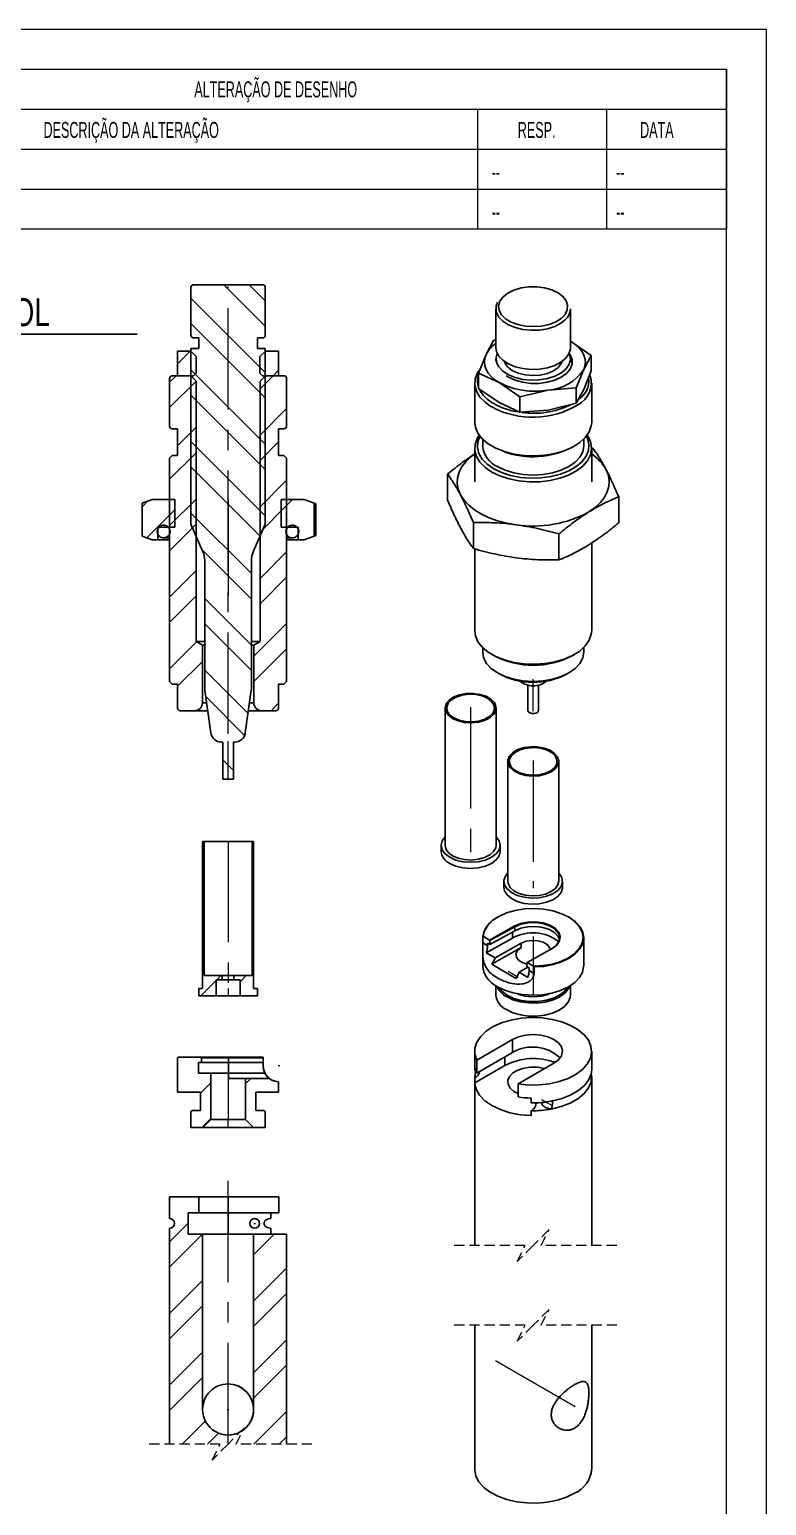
# Model space of a CAD drawing. Header units: millimetres. Extents: x 0 to 315, y 1 to 446.
# Drawn here: x 176.4 to 315, y 168.5 to 446 of the extents above; entities that cross this region are included whole.
import ezdxf

# ---------------------------------------------------------------- set-up
doc = ezdxf.new("R2010")
doc.units = ezdxf.units.MM
doc.header["$LTSCALE"] = 1.5
doc.linetypes.add('CENTERX2', pattern=[20.32, 12.7, -2.54, 2.54, -2.54])
doc.linetypes.add('HIDDEN', pattern=[1.905, 1.27, -0.635])
doc.layers.add('COTAS', color=7, linetype='Continuous')
doc.styles.add('SLDTEXTSTYLE1', font='TXT', dxfattribs={"width": 0.75})
doc.styles.add('SLDTEXTSTYLE2', font='TXT', dxfattribs={"width": 0.589474})

# ---------------------------------------------------------------- blocks, each defined once
blk = doc.blocks.new('Bloco2')
at = {"color": 7, "linetype": 'Continuous', "lineweight": 18}
for p, q in [((315.06, 445.59), (0.06, 445.59)), ((315.06, 0.09), (315.06, 445.59)), ((307.56, 438.09), (37.56, 438.09)), ((307.56, 7.59), (307.56, 438.09))]:
    blk.add_line(p, q, dxfattribs=at)
blk = doc.blocks.new('SW_NOTE_0_2')
at = {"layer": 'COTAS', "color": 0}
blk.add_line((96.7, 0), (0, 0), dxfattribs=at)
at = {"layer": 'COTAS', "color": 0, "insert": (0.66, 6.78), "char_height": 5.25, "attachment_point": 1, "style": 'SLDTEXTSTYLE1'}
blk.add_mtext('POS-120:EXTRATOR DE ESPOL', dxfattribs=at)
blk = doc.blocks.new('SW_HATCH_0')
at = {"color": 0, "linetype": 'Continuous', "lineweight": 18}
for p, q in [((2.5, 107.56), (-5.32, 115.37)), ((2.5, 112.32), (-0.55, 115.37)), ((2.5, 98.85), (-11.5, 112.85)), ((2.5, 94.09), (-11.5, 108.09)), ((-14, 100.5), (-11.63, 102.87)), ((-15.5, 97.03), (-14.25, 98.27)), ((-15.5, 92.26), (-10.51, 97.26)), ((2.5, 85.38), (-11.5, 99.38)), ((1.5, 95.79), (3.98, 98.27)), ((3.98, 98.27), (5, 99.29)), ((2.5, 80.62), (-11.5, 94.62)), ((1.5, 87.08), (6.5, 92.08)), ((-14, 85.06), (-10.5, 88.56)), ((-15.5, 78.79), (-10.5, 83.79)), ((2.5, 71.91), (-11.5, 85.91)), ((1.5, 82.32), (5, 85.82)), ((1.52, 68.12), (-11.5, 81.15)), ((1.5, 73.61), (6.5, 78.61)), ((-15.5, 70.08), (-10.5, 75.08)), ((5.5, 72.85), (7.64, 74.99)), ((-20.68, 73.61), (-19.58, 74.71)), ((-19.8, 67.76), (-14.5, 73.06)), ((-0.1, 61.04), (-11.5, 72.44)), ((1.5, 68.85), (6.5, 73.85)), ((-15.5, 65.32), (-10.5, 70.32)), ((-0.1, 56.27), (-9.44, 65.61)), ((1.5, 60.14), (6.5, 65.14)), ((-15.5, 56.61), (-10.5, 61.61)), ((1.5, 55.38), (6.5, 60.38)), ((-15.5, 51.85), (-10.5, 56.85)), ((-0.1, 47.57), (-8.9, 56.37)), ((-0.1, 42.8), (-8.9, 51.6)), ((0.34, 45.51), (6.5, 51.67)), ((-15.5, 43.14), (-10.42, 48.22)), ((-14, 39.88), (-9.34, 44.54)), ((0.34, 40.75), (6.5, 46.91)), ((-0.75, 34.74), (-8.9, 42.9)), ((-1.39, 30.62), (-8.7, 37.93)), ((3.57, 35.27), (5, 36.7)), ((-3.5, 24.03), (-5.5, 26.03)), ((-9.3, 8.93), (-9, 9.23)), ((-9.3, 4.17), (-9, 4.47)), ((0, 4.76), (0.3, 5.06)), ((0, 0), (0.3, 0.3)), ((-9.3, -4.54), (-9, -4.24)), ((-9.3, -9.3), (-9, -9)), ((0, -8.71), (0.3, -8.41)), ((0, -13.47), (0.3, -13.17)), ((-9.65, -18.36), (-6.75, -15.46)), ((-6.65, -15.36), (-5.85, -14.56)), ((-2.25, -15.72), (-1.09, -14.56)), ((-9.7, -36.64), (-7.75, -34.69)), ((-1.25, -34.93), (-0.22, -33.9)), ((-9.42, -43.1), (-7.75, -41.43)), ((-10.03, -59.14), (-10, -59.12)), ((-15.5, -64.62), (-12, -61.12)), ((-15.5, -69.38), (-9.3, -63.18)), ((0.3, -67.05), (4.21, -63.14)), ((-15.5, -78.09), (-9.3, -71.89)), ((0.3, -75.76), (6.5, -69.56)), ((0.3, -80.52), (6.5, -74.32)), ((-15.5, -82.85), (-9.3, -76.65)), ((0.3, -89.23), (6.5, -83.03)), ((-15.5, -91.56), (-9.3, -85.36)), ((0.3, -93.99), (6.5, -87.79)), ((-15.5, -96.32), (-9.3, -90.12)), ((0.34, -102.66), (6.5, -96.5)), ((-13.13, -102.66), (-8.78, -98.31)), ((-8.37, -102.66), (-6.3, -100.59)), ((5.1, -102.66), (6.5, -101.26)), ((-15.5, -121.76), (-11.41, -117.66)), ((-15.5, -130.46), (-2.7, -117.66)), ((-3.34, -123.07), (2.07, -117.66)), ((0.5, -127.93), (6.5, -121.93)), ((-14.74, -147.93), (6.5, -126.7)), ((-15.5, -135.23), (-9.36, -129.09)), ((-15.5, -143.93), (-4.5, -132.93)), ((-6.03, -147.93), (6.5, -135.41)), ((-1.27, -147.93), (6.5, -140.17))]:
    blk.add_line(p, q, dxfattribs=at)

msp = doc.modelspace()

# ---------------------------------------------------------------- linework, layer by layer
at = {"color": 7, "linetype": 'Continuous', "lineweight": 18}
for p, q in [((307.51, 438.53), (37.51, 438.53)), ((307.51, 438.53), (307.51, 408.53)), ((140.93, 431.03), (307.51, 431.03)), ((260.73, 408.53), (260.73, 431.03)), ((285.01, 408.53), (285.01, 431.03)), ((140.93, 423.53), (307.51, 423.53)), ((140.93, 416.03), (307.51, 416.03)), ((140.93, 408.53), (307.51, 408.53))]:
    msp.add_line(p, q, dxfattribs=at)
at = {"color": 7, "linetype": 'Continuous', "lineweight": 25}
for p, q in [((206.74, 397.53), (206.74, 388.53)), ((220.24, 398.03), (207.24, 398.03)), ((220.74, 388.53), (220.74, 397.53)), ((264.13, 393.51), (264.13, 386.16)), ((278.13, 386.16), (278.13, 393.51)), ((206.74, 386.03), (206.74, 353.03)), ((208.24, 386.03), (206.74, 386.03)), ((207.24, 388.03), (208.24, 388.03)), ((208.24, 388.03), (208.24, 386.03)), ((219.24, 388.03), (220.24, 388.03)), ((219.24, 386.03), (219.24, 388.03)), ((220.74, 386.03), (219.24, 386.03)), ((220.74, 353.03), (220.74, 386.03)), ((263.67, 387.55), (262.27, 384.93)), ((264.13, 387.66), (263.67, 387.55)), ((282.04, 384.74), (278.15, 387.41)), ((204.23, 385), (204.24, 385.53)), ((204.23, 385), (204.23, 381.47)), ((204.24, 385.53), (204.24, 385.53)), ((204.24, 380.94), (204.24, 385.53)), ((204.24, 385.53), (204.25, 385.53)), ((204.25, 385.53), (204.24, 385.53)), ((206.73, 385.53), (204.25, 385.53)), ((206.73, 385.53), (207.76, 384.51)), ((207.76, 384.51), (207.76, 381.43)), ((219.72, 384.51), (220.75, 385.53)), ((219.72, 381.43), (219.72, 384.51)), ((223.23, 385.53), (220.75, 385.53)), ((223.24, 385.53), (223.23, 385.53)), ((223.23, 385.53), (223.24, 385.53)), ((223.24, 385.53), (223.24, 380.94)), ((223.24, 385.53), (223.24, 385.53)), ((262.27, 384.93), (260.86, 381.43)), ((264.13, 384.12), (264.13, 383.71)), ((278.13, 383.43), (278.13, 384.12)), ((280.63, 382.12), (282.04, 384.74)), ((282.04, 384.74), (282.04, 381.86)), ((202.74, 371.43), (202.74, 380.43)), ((203.24, 380.93), (206.71, 380.93)), ((204.24, 380.93), (204.23, 381.47)), ((204.24, 380.94), (204.24, 380.93)), ((204.24, 380.94), (204.25, 380.93)), ((207.25, 380.93), (204.25, 380.93)), ((206.71, 380.93), (207.74, 379.91)), ((207.25, 380.93), (207.76, 381.43)), ((219.72, 381.43), (220.22, 380.93)), ((219.74, 379.91), (220.76, 380.93)), ((223.23, 380.93), (220.22, 380.93)), ((220.76, 380.93), (224.24, 380.93)), ((223.23, 380.93), (223.24, 380.94)), ((223.24, 380.93), (223.24, 380.94)), ((224.74, 380.43), (224.74, 371.43)), ((260.86, 381.43), (260.86, 378.55)), ((260.86, 381.43), (264.75, 379.64)), ((279.22, 378.62), (280.63, 382.12)), ((282.04, 381.86), (280.63, 378.36)), ((207.74, 379.91), (207.74, 330.93)), ((219.74, 330.93), (219.74, 379.91)), ((260.13, 379.54), (260.13, 372.2)), ((264.75, 375.88), (260.86, 378.55)), ((264.75, 379.64), (268.63, 376.97)), ((268.63, 376.97), (273.93, 378.23)), ((273.93, 378.23), (279.22, 378.62)), ((279.22, 378.62), (279.22, 375.74)), ((280.63, 378.36), (279.22, 375.74)), ((282.13, 372.2), (282.13, 379.54)), ((268.63, 374.08), (264.75, 375.88)), ((268.63, 376.97), (268.63, 374.08)), ((279.22, 375.74), (273.93, 374.47)), ((273.93, 374.47), (268.63, 374.08)), ((204.24, 370.93), (203.24, 370.93)), ((204.24, 365.93), (204.24, 370.93)), ((223.24, 370.93), (223.24, 365.93)), ((224.24, 370.93), (223.24, 370.93)), ((260.13, 367.3), (260.13, 360.94)), ((261.63, 368.99), (261.63, 367.7)), ((280.63, 367.7), (280.63, 368.99)), ((282.13, 360.94), (282.13, 367.3)), ((282.37, 367.27), (282.14, 367.32)), ((203.24, 365.93), (202.74, 365.43)), ((202.74, 323.43), (202.74, 365.43)), ((203.24, 365.93), (204.24, 365.93)), ((223.24, 365.93), (224.24, 365.93)), ((224.74, 365.43), (224.24, 365.93)), ((224.74, 365.43), (224.74, 323.43)), ((255.03, 357.53), (255.03, 362.42)), ((287.22, 353.26), (287.22, 358.15)), ((199.44, 357.65), (197.55, 356.97)), ((197.55, 350.74), (197.55, 356.97)), ((199.44, 357.65), (203.74, 357.65)), ((203.74, 352.45), (203.74, 357.65)), ((223.74, 357.65), (223.74, 352.45)), ((223.74, 357.65), (228.04, 357.65)), ((229.92, 356.97), (228.04, 357.65)), ((229.92, 356.97), (229.92, 350.74)), ((229.92, 356.97), (230.24, 356.85)), ((230.24, 350.86), (230.24, 356.85)), ((206.74, 353.03), (209.01, 347.79)), ((218.47, 347.79), (220.74, 353.03)), ((259.88, 348.42), (259.88, 353.31)), ((197.55, 350.74), (199.44, 350.05)), ((199.44, 350.05), (200.54, 350.05)), ((200.54, 352.45), (200.54, 350.05)), ((203.74, 352.45), (200.54, 352.45)), ((200.54, 350.05), (202.74, 350.05)), ((201.62, 350.42), (202.74, 350.42)), ((226.94, 352.45), (223.74, 352.45)), ((224.74, 350.42), (225.82, 350.42)), ((224.74, 350.05), (226.94, 350.05)), ((226.94, 350.05), (226.94, 352.45)), ((226.94, 350.05), (228.04, 350.05)), ((228.04, 350.05), (229.92, 350.74)), ((230.24, 350.86), (229.92, 350.74)), ((275.97, 346.28), (275.97, 351.18)), ((260.13, 348.35), (260.13, 333)), ((282.13, 333), (282.13, 349.48)), ((209.34, 346.2), (209.34, 322.31)), ((218.14, 322.31), (218.14, 346.2)), ((207.74, 330.93), (208.9, 330.23)), ((209.34, 330.93), (207.74, 330.93)), ((219.74, 330.93), (218.14, 330.93)), ((218.58, 330.23), (219.74, 330.93)), ((208.9, 330.23), (209.34, 330.23)), ((208.9, 330.23), (208.9, 319.43)), ((218.14, 330.23), (218.58, 330.23)), ((218.58, 319.43), (218.58, 330.23)), ((261.63, 329.8), (261.63, 328.92)), ((263.35, 328.51), (263.7, 328.31)), ((278.55, 328.31), (278.91, 328.51)), ((280.63, 328.92), (280.63, 329.8)), ((202.74, 323.43), (203.24, 322.93)), ((204.24, 322.93), (203.24, 322.93)), ((204.24, 318.43), (204.24, 322.93)), ((223.24, 322.93), (223.24, 318.43)), ((224.24, 322.93), (223.24, 322.93)), ((224.24, 322.93), (224.74, 323.43)), ((270.13, 322.75), (270.13, 317.98)), ((272.13, 317.98), (272.13, 322.75)), ((209.38, 321.76), (210.5, 313.75)), ((216.98, 313.75), (218.1, 321.76)), ((207.4, 317.93), (204.74, 317.93)), ((209.91, 317.93), (207.4, 317.93)), ((220.08, 317.93), (217.56, 317.93)), ((222.74, 317.93), (220.08, 317.93)), ((254.56, 318.42), (254.56, 292.62)), ((264.16, 292.62), (264.16, 318.42)), ((212.48, 312.03), (212.74, 312.03)), ((212.74, 312.03), (212.74, 305.03)), ((214.74, 305.03), (214.74, 312.03)), ((214.74, 312.03), (215, 312.03)), ((266.33, 308.4), (266.33, 285.86)), ((275.93, 285.86), (275.93, 308.4)), ((212.74, 305.03), (214.74, 305.03)), ((208.94, 265.7), (208.94, 293.3)), ((208.94, 293.3), (209.24, 293.3)), ((209.24, 293.3), (209.24, 268.1)), ((209.24, 293.3), (218.24, 293.3)), ((218.24, 268.1), (218.24, 293.3)), ((218.24, 293.3), (218.54, 293.3)), ((218.54, 293.3), (218.54, 265.7)), ((253.81, 292.62), (253.81, 291.48)), ((264.91, 291.48), (264.91, 292.62)), ((265.63, 285.86), (265.63, 284.72)), ((276.63, 284.72), (276.63, 285.86)), ((264.48, 279.13), (264.41, 279.09)), ((277.84, 279.09), (277.77, 279.13)), ((261.64, 275.48), (261.73, 275.5)), ((261.64, 275.48), (261.64, 274.25)), ((262.91, 274.8), (261.73, 275.5)), ((267.23, 275.17), (262.31, 272.42)), ((262.91, 274.8), (267.58, 277.41)), ((262.91, 274.8), (262.98, 274.68)), ((267.65, 277.29), (262.98, 274.68)), ((267.65, 276.55), (262.98, 273.94)), ((267.65, 277.29), (267.58, 277.41)), ((267.65, 276.55), (267.65, 277.29)), ((280.63, 269.91), (280.63, 275.21)), ((261.63, 272.93), (261.63, 269.91)), ((262.56, 273.7), (261.64, 274.25)), ((262.31, 272.42), (263.95, 271.44)), ((262.56, 274.19), (262.56, 273.7)), ((262.56, 274.19), (262.98, 273.94)), ((262.98, 273.94), (262.98, 274.68)), ((268.86, 273.38), (263.33, 270.28)), ((268.86, 274.19), (263.95, 271.44)), ((268.86, 273.38), (268.86, 274.19)), ((274.67, 273.18), (270.01, 270.57)), ((263.33, 270.28), (267.86, 267.59)), ((268.47, 268.75), (270.13, 269.68)), ((269.94, 270.53), (270.01, 270.57)), ((269.94, 270.53), (269.94, 269.8)), ((269.94, 269.8), (270.35, 269.55)), ((271.18, 269.87), (270.01, 270.57)), ((270.35, 269.55), (270.35, 269.06)), ((271.18, 269.87), (271.28, 269.73)), ((271.28, 268.51), (271.28, 269.73)), ((209.24, 268.1), (212.64, 268.1)), ((211.49, 267.3), (211.49, 264.3)), ((212.64, 267.3), (211.49, 267.3)), ((212.64, 268.1), (212.64, 267.3)), ((212.64, 268.1), (214.84, 268.1)), ((212.64, 267.3), (214.84, 267.3)), ((214.84, 267.3), (214.84, 268.1)), ((214.84, 268.1), (218.24, 268.1)), ((215.99, 267.3), (214.84, 267.3)), ((215.99, 264.3), (215.99, 267.3)), ((268.47, 268.75), (270.11, 267.77)), ((271.28, 268.51), (270.35, 269.06)), ((208.24, 264.3), (208.24, 265.7)), ((208.24, 265.7), (208.94, 265.7)), ((211.49, 264.3), (208.24, 264.3)), ((211.49, 264.3), (215.99, 264.3)), ((219.24, 264.3), (215.99, 264.3)), ((218.54, 265.7), (219.24, 265.7)), ((219.24, 265.7), (219.24, 264.3)), ((264.13, 266.2), (264.13, 264.52)), ((278.13, 264.52), (278.13, 266.2)), ((260.5, 252.21), (267.23, 256.11)), ((267.23, 253.66), (267.23, 256.11)), ((204.34, 252.76), (204.24, 252.66)), ((204.24, 246.16), (204.24, 252.66)), ((204.34, 252.76), (208.64, 252.76)), ((208.74, 252.66), (208.64, 252.76)), ((208.64, 252.76), (213.82, 252.76)), ((208.74, 252.66), (208.74, 251.76)), ((213.82, 252.66), (208.74, 252.66)), ((213.82, 252.66), (213.82, 252.76)), ((213.82, 252.76), (220.32, 252.76)), ((213.82, 251.76), (213.82, 252.66)), ((220.32, 252.66), (213.82, 252.66)), ((220.32, 252.66), (220.32, 252.76)), ((220.34, 252.76), (220.32, 252.76)), ((220.32, 252.66), (220.32, 251.76)), ((220.34, 252.76), (220.35, 252.66)), ((220.35, 251.16), (220.35, 252.66)), ((260.13, 253.86), (260.13, 250.52)), ((267.23, 253.66), (260.5, 249.76)), ((282.13, 250.52), (282.13, 253.86)), ((208.14, 251.76), (208.14, 249.76)), ((208.74, 251.76), (208.14, 251.76)), ((208.74, 251.76), (213.82, 251.76)), ((220.32, 251.76), (213.82, 251.76)), ((213.83, 251.76), (213.83, 249.76)), ((220.32, 251.76), (220.33, 251.76)), ((220.33, 251.76), (220.33, 251.16)), ((220.35, 251.16), (220.33, 251.16)), ((260.13, 247.92), (265.82, 251.21)), ((260.13, 250.29), (260.13, 251.18)), ((260.13, 250.52), (260.13, 250.29)), ((260.5, 249.76), (260.5, 252.21)), ((268.29, 247.73), (275.02, 251.62)), ((208.14, 249.76), (210.49, 249.76)), ((210.49, 249.76), (210.49, 241.06)), ((210.49, 249.76), (213.79, 249.76)), ((213.79, 248.76), (213.79, 249.76)), ((220.64, 249.76), (213.79, 249.76)), ((216.99, 248.76), (213.79, 248.76)), ((216.99, 241.06), (216.99, 248.76)), ((216.99, 248.76), (221.44, 248.76)), ((220.64, 249.76), (220.67, 249.76)), ((221.44, 248.76), (221.49, 248.76)), ((223.24, 248.16), (223.24, 246.16)), ((260.13, 249.05), (260.13, 217.34)), ((260.13, 247.92), (260.13, 248.82)), ((268.29, 247.73), (268.29, 245.28)), ((282.13, 217.34), (282.13, 249.05)), ((208.54, 246.16), (204.24, 246.16)), ((208.54, 242.76), (208.54, 246.16)), ((218.94, 246.16), (218.94, 242.76)), ((223.24, 246.16), (218.94, 246.16)), ((270.75, 245.07), (270.75, 244.17)), ((206.94, 242.76), (206.74, 242.56)), ((206.74, 239.56), (206.74, 242.56)), ((206.94, 242.76), (208.54, 242.76)), ((218.94, 242.76), (220.54, 242.76)), ((220.74, 242.56), (220.54, 242.76)), ((220.74, 242.56), (220.74, 239.56)), ((270.75, 242.7), (270.75, 241.8)), ((208.99, 239.56), (206.74, 239.56)), ((208.99, 239.56), (210.49, 241.06)), ((218.49, 239.56), (208.99, 239.56)), ((210.49, 241.06), (216.99, 241.06)), ((216.99, 241.06), (218.49, 239.56)), ((220.74, 239.56), (218.49, 239.56)), ((202.74, 222.41), (202.74, 226.51)), ((202.74, 226.51), (208.24, 226.51)), ((208.24, 226.51), (208.24, 223.51)), ((213.73, 226.51), (208.24, 226.51)), ((213.73, 226.51), (213.73, 223.51)), ((223.26, 226.51), (213.73, 226.51)), ((223.26, 226.51), (223.26, 223.51)), ((208.24, 223.51), (206.24, 223.51)), ((206.24, 223.51), (206.24, 219.51)), ((213.73, 223.51), (208.24, 223.51)), ((213.73, 223.51), (213.73, 219.51)), ((223.26, 223.51), (213.73, 223.51)), ((218.73, 222.41), (218.73, 222.41)), ((221.78, 223.51), (221.78, 222.41)), ((202.74, 180), (202.74, 220.61)), ((206.24, 219.51), (208.94, 219.51)), ((208.94, 219.51), (208.94, 186.52)), ((218.54, 219.51), (208.94, 219.51)), ((218.54, 186.52), (218.54, 219.51)), ((218.54, 219.51), (224.74, 219.51)), ((218.73, 220.61), (218.73, 220.61)), ((221.78, 220.61), (221.78, 219.51)), ((224.74, 219.51), (224.74, 180)), ((260.13, 202.34), (260.13, 175.26)), ((282.13, 175.26), (282.13, 202.34)), ((218.54, 186.51), (218.54, 186.52))]:
    msp.add_line(p, q, dxfattribs=at)
at = {"color": 8, "linetype": 'Continuous', "lineweight": 25}
for p, q in [((263.35, 375.05), (262.98, 375.27)), ((208.9, 319.43), (209.7, 319.43)), ((217.77, 319.43), (218.58, 319.43)), ((267.23, 276.32), (267.23, 275.17)), ((265.82, 251.21), (265.82, 252.84))]:
    msp.add_line(p, q, dxfattribs=at)
at = {"color": 7, "linetype": 'HIDDEN', "lineweight": 18}
for p, q in [((274.11, 220.34), (271.11, 217.34)), ((272.61, 217.34), (274.11, 220.34)), ((269.61, 217.34), (255.37, 217.34)), ((271.11, 217.34), (268.11, 214.34)), ((268.11, 214.34), (269.61, 217.34)), ((286.85, 217.34), (272.61, 217.34)), ((274.12, 205.34), (271.12, 202.34)), ((272.62, 202.34), (274.12, 205.34)), ((269.62, 202.34), (255.36, 202.34)), ((271.12, 202.34), (268.12, 199.34)), ((268.12, 199.34), (269.62, 202.34)), ((286.88, 202.34), (272.62, 202.34)), ((216.74, 183), (213.74, 180)), ((215.24, 180), (216.74, 183)), ((212.24, 180), (197.98, 180)), ((213.74, 180), (210.74, 177)), ((210.74, 177), (212.24, 180)), ((229.5, 180), (215.24, 180))]:
    msp.add_line(p, q, dxfattribs=at)
at = {"color": 7, "linetype": 'Continuous', "lineweight": 25, "flags": 128}
for points in [[(265.46, 395.76), (264.88, 394.95), (264.63, 394.09), (264.74, 393.22), (265.19, 392.39), (265.95, 391.64), (267, 391.01), (268.27, 390.54), (269.7, 390.26), (271.2, 390.16), (272.69, 390.27), (274.11, 390.58), (275.36, 391.07), (276.38, 391.71), (277.12, 392.47), (277.54, 393.3), (277.61, 394.17), (277.33, 395.03), (276.72, 395.83), (275.8, 396.52), (274.64, 397.07), (273.28, 397.46), (271.81, 397.65), (270.3, 397.64), (268.84, 397.43), (267.49, 397.03), (266.35, 396.46), (265.46, 395.76)], [(264.13, 386.16), (264.23, 385.48), (264.66, 384.61), (265.42, 383.82), (266.46, 383.14), (267.74, 382.62), (269.19, 382.27), (270.74, 382.12), (272.3, 382.17), (273.81, 382.43), (275.18, 382.86), (276.35, 383.47), (277.25, 384.21), (277.85, 385.04)], [(277.85, 385.04), (278.12, 385.93), (278.13, 386.16)], [(280.63, 382.12), (280.87, 382.82), (280.95, 383.53), (280.86, 384.25), (280.62, 384.95), (280.22, 385.63), (279.66, 386.28), (278.97, 386.87), (278.15, 387.41)], [(262.27, 384.93), (262.03, 384.23), (261.95, 383.51), (262.03, 382.8), (262.28, 382.09), (262.68, 381.41), (263.23, 380.77), (263.92, 380.17), (264.75, 379.64)], [(264.35, 385.14), (264.14, 384.34), (264.23, 383.44), (264.66, 382.57), (265.42, 381.78), (266.46, 381.1), (267.74, 380.58), (269.19, 380.23), (270.74, 380.08), (272.3, 380.13), (273.81, 380.38), (275.18, 380.82), (276.35, 381.43), (277.25, 382.16), (277.85, 383), (278.12, 383.89), (278.03, 384.8), (277.91, 385.11)], [(265.7, 383.61), (265.79, 383.35), (266.31, 382.58), (267.17, 381.91), (268.29, 381.4), (269.61, 381.07), (271.03, 380.94), (272.45, 381.04), (273.79, 381.34), (274.94, 381.83), (275.84, 382.48), (276.41, 383.24), (276.55, 383.61)], [(266.07, 380.92), (266.48, 380.66), (267.71, 380.09), (269.13, 379.7), (270.66, 379.49), (272.23, 379.49), (273.77, 379.7), (275.19, 380.09), (276.42, 380.66), (277.4, 381.37), (278.08, 382.18), (278.43, 383.07), (278.43, 383.98), (278.08, 384.86), (277.91, 385.11)], [(262.98, 375.27), (262.08, 375.93), (261.11, 376.92), (260.46, 377.99), (260.15, 379.12), (260.2, 380.26), (260.59, 381.37), (260.91, 381.9)], [(260.13, 372.2), (260.26, 371.2), (260.74, 370.1), (261.56, 369.06), (262.68, 368.13), (264.08, 367.32), (265.7, 366.67), (267.49, 366.2), (269.41, 365.92), (271.37, 365.85), (273.33, 365.97), (275.22, 366.3), (276.98, 366.82), (278.55, 367.51), (279.88, 368.35), (280.93, 369.31), (281.66, 370.37), (282.06, 371.48), (282.13, 372.2)], [(263.35, 362.81), (262.08, 363.68), (261.11, 364.67), (260.46, 365.74), (260.15, 366.87), (260.2, 368.01), (260.59, 369.12), (260.98, 369.75)], [(261.13, 369.55), (260.73, 368.54), (260.64, 367.42), (260.9, 366.32), (261.52, 365.26), (262.46, 364.28), (263.7, 363.42)], [(281.27, 369.75), (281.51, 369.39), (281.99, 368.29), (282.12, 367.15), (281.9, 366.02), (281.34, 364.93), (280.44, 363.92), (279.25, 363.01), (277.79, 362.24), (276.12, 361.64), (274.29, 361.21), (272.36, 360.99), (270.39, 360.96), (268.44, 361.14), (266.58, 361.51), (264.86, 362.08), (263.35, 362.81)], [(263.7, 363.42), (265.19, 362.7), (266.88, 362.16), (268.72, 361.8), (270.64, 361.65), (272.58, 361.7), (274.46, 361.96), (276.24, 362.41), (277.83, 363.04), (279.2, 363.83), (280.3, 364.76), (281.08, 365.78), (281.53, 366.87), (281.61, 367.98), (281.35, 369.09), (281.13, 369.55)], [(280.63, 367.7), (280.44, 366.63), (279.9, 365.61), (279.02, 364.66), (277.84, 363.83), (276.4, 363.14), (274.76, 362.64), (272.98, 362.33), (271.13, 362.22), (269.27, 362.33), (267.49, 362.64), (265.85, 363.14), (264.41, 363.83)], [(257.46, 358.52), (257.03, 359.57), (256.84, 360.65), (256.89, 361.73), (257.19, 362.79), (257.73, 363.83), (258.49, 364.81), (259.47, 365.73), (260.13, 366.22)], [(284.8, 363.37), (285.23, 362.32), (285.42, 361.24), (285.36, 360.16), (285.06, 359.1), (284.53, 358.06), (283.76, 357.08), (282.78, 356.16), (281.6, 355.32)], [(267.93, 352.9), (266.13, 353.21), (264.43, 353.65), (262.84, 354.22), (261.39, 354.9), (260.1, 355.69), (259.01, 356.56), (258.12, 357.51), (257.46, 358.52)], [(260.13, 333), (260.26, 332.01), (260.74, 330.9), (261.56, 329.87), (262.68, 328.93), (264.08, 328.13), (265.7, 327.48), (267.49, 327.01), (269.41, 326.73), (271.37, 326.65), (273.33, 326.78), (275.22, 327.11), (276.98, 327.62), (278.55, 328.31), (279.88, 329.15), (280.93, 330.12), (281.66, 331.18), (282.06, 332.29), (282.13, 333)], [(261.63, 328.92), (261.81, 327.85), (262.35, 326.82), (263.23, 325.87), (264.41, 325.04), (265.85, 324.36), (267.49, 323.85), (269.27, 323.54), (271.13, 323.43), (272.98, 323.54), (274.76, 323.85), (276.4, 324.36), (277.84, 325.04), (279.02, 325.87), (279.9, 326.82), (280.44, 327.85), (280.63, 328.92)], [(257, 316.01), (255.96, 316.46), (255.17, 317.07), (254.69, 317.77), (254.56, 318.52), (254.78, 319.26), (255.34, 319.94), (256.2, 320.51), (257.29, 320.93), (258.54, 321.15), (259.85, 321.18), (261.12, 321), (262.26, 320.63), (263.18, 320.1), (263.82, 319.44), (264.13, 318.71), (264.09, 317.95), (263.69, 317.23), (262.97, 316.6), (261.99, 316.11), (260.81, 315.78), (259.52, 315.65), (258.22, 315.73), (257, 316.01)], [(257.2, 316.14), (256.17, 316.59), (255.41, 317.18), (254.96, 317.87), (254.87, 318.61), (255.14, 319.33), (255.75, 319.98), (256.66, 320.5), (257.78, 320.86), (259.03, 321.01), (260.31, 320.96), (261.51, 320.7), (262.54, 320.26), (263.31, 319.67), (263.75, 318.98), (263.84, 318.24), (263.57, 317.52), (262.96, 316.87), (262.05, 316.34), (260.93, 315.99), (259.68, 315.83), (258.4, 315.89), (257.2, 316.14)], [(270.13, 317.98), (270.13, 317.91), (270.25, 317.7), (270.5, 317.53), (270.85, 317.42), (271.24, 317.4), (271.61, 317.47), (271.91, 317.62), (272.09, 317.82), (272.13, 317.98)], [(270.94, 305.63), (269.65, 305.76), (268.48, 306.09), (267.49, 306.59), (266.78, 307.22), (266.39, 307.94), (266.35, 308.69), (266.67, 309.43), (267.31, 310.08), (268.24, 310.61), (269.38, 310.98), (270.66, 311.16), (271.96, 311.13), (273.21, 310.9), (274.3, 310.48), (275.15, 309.91), (275.71, 309.23), (275.92, 308.48), (275.78, 307.73), (275.3, 307.03), (274.51, 306.43), (273.46, 305.98), (272.24, 305.7), (270.94, 305.63)], [(271.01, 305.8), (269.75, 305.93), (268.6, 306.25), (267.65, 306.75), (266.99, 307.38), (266.66, 308.1), (266.69, 308.84), (267.08, 309.54), (267.8, 310.15), (268.79, 310.62), (269.97, 310.91), (271.24, 311), (272.51, 310.87), (273.66, 310.55), (274.6, 310.05), (275.27, 309.42), (275.6, 308.7), (275.56, 307.96), (275.17, 307.26), (274.45, 306.65), (273.46, 306.18), (272.28, 305.89), (271.01, 305.8)], [(255.43, 290.36), (254.55, 291.02), (254, 291.79), (253.81, 292.62), (254, 293.45), (254.55, 294.22), (254.56, 294.23)], [(264.16, 294.23), (264.16, 294.22), (264.72, 293.45), (264.91, 292.62), (264.72, 291.79), (264.16, 291.02), (263.28, 290.36), (262.13, 289.85), (260.79, 289.53), (259.36, 289.42), (257.92, 289.53), (256.58, 289.85), (255.43, 290.36)], [(264.91, 291.48), (264.72, 290.65), (264.16, 289.88), (263.28, 289.21), (262.13, 288.7), (260.79, 288.38), (259.36, 288.27), (257.92, 288.38), (256.58, 288.7), (255.43, 289.21)], [(264.16, 292.62), (264.09, 292.15), (263.69, 291.43), (262.97, 290.8), (261.99, 290.3), (260.81, 289.98), (259.52, 289.85), (258.22, 289.93), (257, 290.21), (255.96, 290.66)], [(269.44, 282.84), (268.14, 283.2), (267.05, 283.73), (266.23, 284.41), (265.75, 285.19), (265.63, 286.02), (265.89, 286.84), (266.33, 287.41)], [(275.93, 287.41), (276.02, 287.31), (276.5, 286.53), (276.62, 285.7), (276.36, 284.89), (275.75, 284.14), (274.82, 283.51), (273.64, 283.04), (272.28, 282.76), (270.85, 282.69), (269.44, 282.84)], [(269.44, 281.7), (268.14, 282.05), (267.05, 282.59), (266.23, 283.27), (265.75, 284.05), (265.63, 284.72)], [(269.65, 283.23), (268.48, 283.55), (267.49, 284.05), (266.78, 284.68), (266.39, 285.4), (266.33, 285.86)], [(276.63, 284.72), (276.62, 284.56), (276.36, 283.75), (275.75, 283), (274.82, 282.37), (273.64, 281.89), (272.28, 281.62), (270.85, 281.55), (269.44, 281.7)], [(275.93, 285.86), (275.78, 285.2), (275.3, 284.49), (274.51, 283.9), (273.46, 283.44), (272.24, 283.17), (270.94, 283.09), (269.65, 283.23)], [(271.18, 269.87), (273, 269.98), (274.74, 270.29), (276.35, 270.79), (277.76, 271.45), (278.93, 272.27), (279.79, 273.19), (280.33, 274.2), (280.53, 275.25), (280.36, 276.3), (279.85, 277.31), (279.01, 278.25), (277.88, 279.07), (276.48, 279.75), (274.89, 280.27), (273.15, 280.59), (271.34, 280.72), (269.52, 280.64), (267.76, 280.36), (266.13, 279.89), (264.68, 279.25), (263.48, 278.45), (262.57, 277.54), (261.98, 276.54), (261.73, 275.5)], [(267.58, 277.41), (268.75, 277.9), (270.12, 278.18), (271.57, 278.23), (272.98, 278.04), (274.25, 277.62), (275.26, 277.02), (275.93, 276.28), (276.22, 275.46), (276.09, 274.62), (275.56, 273.84), (274.67, 273.18)], [(274.61, 273.14), (275.48, 273.79), (275.99, 274.56), (276.12, 275.37), (275.84, 276.18), (275.18, 276.91), (274.19, 277.5), (272.95, 277.9), (271.56, 278.09), (270.14, 278.04), (268.8, 277.77), (267.65, 277.29)], [(277.84, 279.09), (277.95, 279.03), (279.09, 278.2), (279.94, 277.26), (280.46, 276.24), (280.63, 275.19), (280.44, 274.13), (279.9, 273.12), (279.04, 272.18), (277.88, 271.36), (276.47, 270.68), (274.86, 270.17), (273.1, 269.85), (271.28, 269.73)], [(267.65, 276.55), (268.8, 277.03), (270.14, 277.31), (271.56, 277.35), (272.95, 277.17), (274.19, 276.76), (275.18, 276.17), (275.84, 275.45), (276.09, 274.85)], [(268.86, 273.38), (268.2, 272.85), (267.89, 272.22), (267.97, 271.57), (268.43, 270.98), (269.22, 270.51), (269.94, 270.28)], [(268.86, 274.19), (269.8, 274.56), (270.89, 274.72), (272.02, 274.65), (273.03, 274.37), (273.82, 273.9), (274.28, 273.3), (274.36, 273.01)], [(280.63, 269.91), (280.62, 269.82), (280.41, 268.75), (279.84, 267.73), (278.94, 266.79), (277.74, 265.97), (276.28, 265.3), (274.62, 264.81), (272.83, 264.51), (270.98, 264.42), (269.13, 264.55), (267.35, 264.87), (265.72, 265.4), (264.3, 266.09)], [(264.68, 265.88), (265.28, 265.12), (266.24, 264.4)], [(277.96, 266.1), (277.7, 265.57), (276.99, 264.76), (276, 264.06), (274.76, 263.51), (273.33, 263.13), (271.8, 262.94), (270.23, 262.96), (268.71, 263.17), (267.31, 263.58), (266.1, 264.15)], [(278.13, 264.52), (278.07, 264), (277.7, 263.12), (276.99, 262.31), (276, 261.62), (274.76, 261.06), (273.33, 260.68), (271.8, 260.5), (270.23, 260.51), (268.71, 260.72), (267.31, 261.13), (266.1, 261.71)], [(266.24, 264.4), (267.47, 263.82), (268.89, 263.42), (270.43, 263.23), (272.01, 263.24), (273.54, 263.46), (274.94, 263.88), (276.13, 264.47), (277.06, 265.21), (277.57, 265.88)], [(268.29, 247.73), (270.25, 247.53), (272.23, 247.55), (274.18, 247.76), (276.03, 248.18), (277.72, 248.78), (279.19, 249.55), (280.4, 250.45), (281.31, 251.47), (281.89, 252.56), (282.12, 253.7), (281.99, 254.84), (281.51, 255.95), (280.69, 257), (279.56, 257.94), (278.16, 258.75), (276.53, 259.4), (274.72, 259.87), (272.79, 260.14), (270.81, 260.21), (268.84, 260.08), (266.95, 259.74), (265.19, 259.21), (263.62, 258.51), (262.3, 257.66), (261.26, 256.68), (260.55, 255.61), (260.18, 254.49), (260.16, 253.34), (260.5, 252.21)], [(275.02, 251.62), (275.89, 252.28), (276.44, 253.05), (276.63, 253.87), (276.44, 254.69), (275.89, 255.46), (275.01, 256.11), (273.87, 256.62), (272.54, 256.93), (271.12, 257.04), (269.7, 256.93), (268.37, 256.61), (267.23, 256.11)], [(260.32, 250.23), (260.25, 249.99), (260.13, 248.82)], [(273.29, 250.62), (273.18, 250.65), (271.94, 250.88), (270.63, 250.9), (269.36, 250.73), (268.22, 250.35), (267.3, 249.82), (266.66, 249.16), (266.35, 248.43), (266.4, 247.67), (266.79, 246.96), (267.51, 246.32), (268.29, 245.91)], [(274.53, 244.48), (276.4, 244.94), (278.08, 245.6), (279.53, 246.42), (280.69, 247.38), (281.52, 248.45), (282.01, 249.58), (282.13, 250.52)], [(270.75, 241.8), (268.71, 241.95), (266.75, 242.32), (264.95, 242.9), (263.36, 243.65), (262.04, 244.57), (261.04, 245.61), (260.4, 246.74), (260.13, 247.92)], [(274.53, 243.01), (276.4, 243.47), (278.08, 244.13), (279.53, 244.95), (280.69, 245.91), (281.52, 246.98), (282.01, 248.11), (282.12, 249.28), (282.05, 249.78)], [(260.13, 175.26), (260.13, 175.11), (260.35, 173.97), (260.92, 172.88), (261.82, 171.87), (263.02, 170.97), (264.47, 170.2), (266.14, 169.59), (267.98, 169.17), (269.91, 168.94), (271.88, 168.92), (273.83, 169.1), (275.69, 169.48), (277.4, 170.04), (278.91, 170.77)]]:
    msp.add_lwpolyline(points, dxfattribs=at)
at = {"color": 8, "linetype": 'Continuous', "lineweight": 25, "flags": 128}
msp.add_lwpolyline([(276.83, 391.17), (276.35, 390.82), (275.18, 390.21), (273.81, 389.77), (272.3, 389.52), (270.74, 389.47), (269.19, 389.62), (267.74, 389.97), (266.46, 390.49), (265.42, 391.17), (264.66, 391.96), (264.23, 392.83), (264.13, 393.48)], dxfattribs=at)
at = {"color": 7, "linetype": 'Continuous', "lineweight": 25}
msp.add_circle((218.73, 221.51), 0.9, dxfattribs=at)
for centre, radius, start, end in [((207.24, 397.53), 0.5, 90.0004, 179.9988), ((220.24, 397.53), 0.5, 0.0012, 89.9996), ((275.06, 393.67), 3.07, 305.2864, 356.9053), ((207.24, 388.53), 0.5, 179.9994, 269.9996), ((220.24, 388.53), 0.5, 270.0004, 0.0006), ((267.18, 382.43), 5.51, 123.6033, 152.9789), ((203.24, 380.43), 0.5, 90.0004, 180.0006), ((224.24, 380.43), 0.5, 359.9994, 89.9996), ((273.4, 386.86), 8.65, 273.4857, 326.7278), ((277.42, 379.58), 4.64, 297.7778, 17.646), ((271.43, 392.61), 14.6, 242.7333, 279.8332), ((270.32, 387.68), 13.71, 241.1564, 261.6549), ((271.21, 389.85), 15.99, 262.0274, 295.5071), ((203.24, 371.43), 0.5, 180.0012, 269.9996), ((224.24, 371.43), 0.5, 270.0004, 359.9988), ((266.38, 368.18), 4.78, 185.6947, 245.6255), ((271.06, 381.99), 16.3, 249.6689, 298.0428), ((277.3, 359.02), 8.67, 30.0987, 56.1369), ((271.21, 374.17), 21.52, 261.2342, 298.8725), ((205.34, 346.2), 4, 0.0001, 23.4286), ((222.14, 346.2), 4, 156.5714, 179.9999), ((271.13, 342.33), 15.87, 242.0992, 297.9008), ((271.13, 336.92), 13.66, 241.6206, 297.4473), ((213.34, 322.31), 4, 180, 187.9696), ((214.14, 322.31), 4, 352.0305, 360), ((207.4, 319.43), 1.5, 269.9999, 0.0002), ((220.08, 319.43), 1.5, 179.9998, 270.0001), ((204.74, 318.43), 0.5, 180.0003, 269.9996), ((222.74, 318.43), 0.5, 270.0004, 359.9997), ((212.48, 314.03), 2, 187.9696, 270.0001), ((215, 314.03), 2, 269.9999, 352.0304), ((256.58, 291.75), 2.79, 185.6298, 245.6903), ((256.94, 292.85), 2.39, 185.3829, 245.9373), ((266.54, 274.59), 4.98, 115.3388, 169.7448), ((271.07, 268.2), 7.96, 52.099, 118.8624), ((258.8, 273.77), 3.76, 339.0194, 359.006), ((266.31, 270.34), 4.7, 185.34, 244.7659), ((259.23, 273.19), 5.03, 324.6515, 339.6282), ((263.75, 270.5), 5.03, 324.6516, 339.6281), ((266.59, 269.12), 3.76, 339.0195, 359.0059), ((267.5, 264.79), 3.39, 184.5844, 245.5215), ((267.92, 267.67), 3.96, 203.337, 242.566), ((271.13, 272.27), 8.16, 247.602, 292.398), ((271.03, 247.13), 7.55, 46.8349, 120.2212), ((223.33, 251.16), 3, 179.9998, 207.815), ((264.06, 251.45), 3.94, 183.9101, 205.3901), ((271.16, 240.88), 11.63, 69.4046, 117.3682), ((223.29, 251.16), 3, 207.8148, 233.1265), ((223.24, 251.16), 3, 233.134, 269.9779), ((271.11, 263.67), 18.6, 261.3017, 268.9155), ((271.14, 262.74), 18.57, 268.8095, 280.5256), ((271.14, 261.27), 18.57, 268.8095, 280.5256), ((202.74, 221.51), 0.9, 270.0001, 89.9999), ((213.73, 186.52), 4.79, 89.9872, 180.0128), ((213.73, 186.51), 4.8, 270, 90), ((213.73, 186.51), 4.81, 0.0875, 89.9872), ((213.74, 186.51), 4.8, 179.9253, 0.0747), ((276.79, 175.68), 5.35, 293.3657, 355.4143)]:
    msp.add_arc(centre, radius, start, end, dxfattribs=at)
at = {"color": 8, "linetype": 'Continuous', "lineweight": 25}
for centre, radius, start, end in [((264.22, 379.95), 3.59, 159.3302, 200.6698), ((277.26, 380.07), 4.35, 305.8976, 3.9691), ((266.66, 381.35), 6.4, 207.8241, 242.4893), ((271.09, 389.5), 16.39, 241.8095, 301.2108)]:
    msp.add_arc(centre, radius, start, end, dxfattribs=at)
at = {"color": 7, "linetype": 'Continuous', "lineweight": 25}
for points, knots in [([(264.43, 394.77), (264.36, 394.6), (264.17, 394.19), (264.16, 393.74), (264.15, 393.47)], [0, 0, 0, 0, 0.406775, 1, 1, 1, 1]), ([(284.8, 363.37), (284.42, 364.05), (283.7, 365.34), (282.85, 366.61), (282.41, 367.22), (282.37, 367.27)], [0, 0, 0, 0, 0.508128, 0.96293, 1, 1, 1, 1]), ([(260.13, 366.21), (259.36, 365.7), (257.59, 364.53), (255.96, 363.18), (255.03, 362.42)], [0, 0, 0, 0, 0.435044, 1, 1, 1, 1]), ([(255.03, 362.42), (255.07, 362.37), (255.5, 361.77), (256.36, 360.5), (257.08, 359.21), (257.46, 358.52)], [0, 0, 0, 0, 0.037073, 0.488172, 1, 1, 1, 1]), ([(287.22, 358.15), (287.04, 358.58), (286.3, 360.35), (285.44, 362.07), (284.8, 363.37)], [0, 0, 0, 0, 0.2418448, 1, 1, 1, 1]), ([(257.46, 358.52), (258.1, 357.22), (258.96, 355.5), (259.7, 353.73), (259.88, 353.31)], [0, 0, 0, 0, 0.7581539, 1, 1, 1, 1]), ([(281.6, 355.32), (282.52, 355.87), (284.34, 356.93), (286.27, 357.75), (287.22, 358.15)], [0, 0, 0, 0, 0.511067, 1, 1, 1, 1]), ([(257.46, 352.32), (257.06, 353.09), (256.23, 354.73), (255.47, 356.49), (255.07, 357.45), (255.03, 357.53)], [0, 0, 0, 0, 0.454912, 0.955207, 1, 1, 1, 1]), ([(275.97, 351.18), (276.89, 351.93), (278.69, 353.41), (280.64, 354.69), (281.6, 355.32)], [0, 0, 0, 0, 0.5090498, 1, 1, 1, 1]), ([(200.84, 350.71), (200.78, 350.77), (200.63, 350.92), (200.46, 351.24), (200.4, 351.65), (200.48, 352.05), (200.69, 352.4), (201, 352.67), (201.38, 352.82), (201.79, 352.83), (202.18, 352.71), (202.51, 352.46), (202.74, 352.12), (202.84, 351.72), (202.81, 351.31), (202.64, 350.94), (202.36, 350.64), (201.99, 350.45), (201.58, 350.4), (201.18, 350.47), (200.95, 350.63), (200.84, 350.71)], [0, 0, 0, 0, 0.0336085, 0.0872937, 0.1409789, 0.1946636, 0.2483498, 0.302036, 0.3557249, 0.4094164, 0.4631095, 0.5168032, 0.570493, 0.6241802, 0.6778653, 0.7315487, 0.785234, 0.8389225, 0.8926144, 0.9463077, 1, 1, 1, 1]), ([(224.8, 350.99), (224.76, 351.07), (224.66, 351.26), (224.6, 351.62), (224.67, 352.02), (224.87, 352.38), (225.17, 352.66), (225.55, 352.81), (225.96, 352.83), (226.36, 352.72), (226.69, 352.48), (226.93, 352.14), (227.04, 351.75), (227.01, 351.34), (226.85, 350.96), (226.58, 350.66), (226.22, 350.46), (225.81, 350.4), (225.41, 350.47), (225.04, 350.67), (224.88, 350.89), (224.8, 350.99)], [0, 0, 0, 0, 0.0336061, 0.0872903, 0.1409741, 0.1946578, 0.2483435, 0.3020334, 0.3557259, 0.4094195, 0.4631117, 0.5168018, 0.5704875, 0.6241743, 0.6778576, 0.7315434, 0.7852316, 0.8389221, 0.892615, 0.9463083, 1, 1, 1, 1]), ([(259.88, 353.31), (260.54, 353.32), (261.87, 353.33), (263.88, 353.27), (265.9, 353.14), (267.25, 352.98), (267.93, 352.9)], [0, 0, 0, 0, 0.246517, 0.494896, 0.746318, 1, 1, 1, 1]), ([(267.93, 352.9), (269.27, 352.69), (271.99, 352.26), (274.64, 351.54), (275.97, 351.18)], [0, 0, 0, 0, 0.496055, 1, 1, 1, 1]), ([(287.22, 353.26), (286.3, 352.51), (284.5, 351.03), (282.55, 349.75), (281.6, 349.12)], [0, 0, 0, 0, 0.50905, 1, 1, 1, 1]), ([(259.88, 348.42), (259.7, 348.67), (258.8, 349.92), (258.05, 351.26), (257.46, 352.32)], [0, 0, 0, 0, 0.2065, 1, 1, 1, 1]), ([(267.93, 346.69), (266.58, 346.9), (263.87, 347.33), (261.22, 348.05), (259.88, 348.42)], [0, 0, 0, 0, 0.496055, 1, 1, 1, 1]), ([(281.6, 349.12), (280.67, 348.57), (278.86, 347.5), (276.92, 346.68), (275.97, 346.28)], [0, 0, 0, 0, 0.511068, 1, 1, 1, 1]), ([(275.97, 346.28), (275.31, 346.28), (273.98, 346.26), (271.97, 346.32), (269.95, 346.45), (268.6, 346.61), (267.93, 346.69)], [0, 0, 0, 0, 0.2465174, 0.4948962, 0.7463184, 1, 1, 1, 1]), ([(268.59, 323.61), (268.69, 323.51), (268.96, 323.21), (269.59, 322.87), (270.45, 322.62), (271.44, 322.57), (272.41, 322.77), (273.19, 323.12), (273.52, 323.47), (273.64, 323.6)], [0, 0, 0, 0, 0.0739781, 0.216719, 0.3764684, 0.5538674, 0.7416554, 0.9064462, 1, 1, 1, 1]), ([(271.28, 268.51), (271.25, 268.29), (271.19, 267.85), (270.76, 267.28), (270.05, 266.78), (268.81, 266.42), (266.88, 266.56), (264.72, 267.38), (262.84, 268.66), (261.92, 270.17), (261.67, 271.41), (261.62, 272.4), (261.63, 273.29), (261.64, 273.89), (261.64, 274.2), (261.64, 274.25)], [0, 0, 0, 0, 0.04116, 0.084058, 0.130922, 0.206622, 0.324424, 0.494466, 0.644957, 0.74967, 0.82191, 0.885531, 0.939627, 0.990791, 1, 1, 1, 1]), ([(220.35, 251.16), (220.37, 250.9), (220.4, 250.4), (220.69, 249.71), (221.12, 249.08), (221.77, 248.54), (222.52, 248.23), (223.04, 248.16), (223.24, 248.16), (223.24, 248.16)], [0, 0, 0, 0, 0.169016, 0.327736, 0.475888, 0.666185, 0.869285, 0.998537, 1, 1, 1, 1]), ([(260.13, 248.82), (260.14, 248.82), (260.27, 248.9), (260.51, 249.09), (260.78, 249.39), (260.94, 249.67), (261.02, 249.87), (261.03, 249.99), (261.03, 250.02)], [0, 0, 0, 0, 0.009662, 0.306269, 0.585934, 0.783753, 0.932078, 1, 1, 1, 1]), ([(274.53, 243.01), (274.53, 243.01), (274.23, 243.05), (273.8, 243.16), (273.28, 243.41), (273, 243.61), (272.83, 243.8), (272.77, 243.94), (272.76, 244.08), (272.81, 244.2), (272.91, 244.3), (273.01, 244.34), (273.06, 244.36)], [0, 0, 0, 0, 0.002385, 0.346964, 0.505215, 0.663111, 0.73059, 0.79444, 0.838445, 0.88019, 0.943756, 1, 1, 1, 1]), ([(274.7, 244.67), (274.7, 244.68), (274.74, 244.69), (274.75, 244.53), (274.77, 244.39), (274.76, 244.16), (274.74, 243.91), (274.7, 243.64), (274.65, 243.37), (274.59, 243.15), (274.54, 243.04), (274.53, 243.01), (274.53, 243.01)], [0, 0, 0, 0, 0.007505, 0.066469, 0.175585, 0.30852, 0.45409, 0.612968, 0.782078, 0.947583, 0.997741, 1, 1, 1, 1]), ([(271.54, 244.23), (271.56, 244.22), (271.63, 244.16), (271.66, 244.02), (271.66, 243.85), (271.59, 243.63), (271.46, 243.37), (271.21, 243.05), (270.96, 242.82), (270.78, 242.72), (270.75, 242.7)], [0, 0, 0, 0, 0.046536, 0.1247, 0.219983, 0.320494, 0.47161, 0.683633, 0.942576, 1, 1, 1, 1]), ([(218.73, 220.61), (218.73, 220.61), (218.89, 220.61), (219.13, 220.68), (219.39, 220.89), (219.52, 221.08), (219.6, 221.27), (219.63, 221.42), (219.63, 221.57), (219.61, 221.72), (219.55, 221.91), (219.4, 222.15), (219.11, 222.36), (218.85, 222.41), (218.73, 222.41), (218.73, 222.41)], [0, 0, 0, 0, 0.001182, 0.169586, 0.254461, 0.355221, 0.409033, 0.47115, 0.520952, 0.568915, 0.633051, 0.724541, 0.870929, 0.998818, 1, 1, 1, 1]), ([(221.78, 222.41), (221.71, 222.41), (221.45, 222.4), (221.08, 222.29), (220.75, 222.07), (220.57, 221.84), (220.49, 221.61), (220.49, 221.39), (220.58, 221.16), (220.78, 220.93), (221.14, 220.71), (221.51, 220.62), (221.73, 220.62), (221.78, 220.61)], [0, 0, 0, 0, 0.060501, 0.221042, 0.329391, 0.409086, 0.473071, 0.537299, 0.596812, 0.681485, 0.801846, 0.961449, 1, 1, 1, 1]), ([(279.23, 183.23), (279.12, 183.15), (278.93, 183.02), (278.54, 182.82), (278.14, 182.69), (277.74, 182.63), (277.33, 182.61), (276.93, 182.65), (276.54, 182.76), (276.16, 182.91), (275.79, 183.13), (275.46, 183.4), (275.23, 183.64), (275.03, 183.9), (274.85, 184.2), (274.71, 184.51), (274.58, 184.94), (274.52, 185.39), (274.54, 185.83), (274.6, 186.27), (274.72, 186.7), (274.89, 187.12), (275.11, 187.55), (275.37, 187.97), (275.67, 188.38), (276.02, 188.81), (276.4, 189.22), (276.82, 189.62), (277.14, 189.91), (277.47, 190.19), (277.81, 190.45), (278.14, 190.69), (278.55, 190.97), (278.94, 191.21), (279.32, 191.41), (279.64, 191.56), (279.94, 191.67), (280.23, 191.75), (280.48, 191.79), (280.71, 191.78), (280.92, 191.72), (281.11, 191.61), (281.27, 191.43), (281.38, 191.21), (281.45, 191), (281.51, 190.77), (281.55, 190.49), (281.58, 190.2), (281.6, 189.77), (281.59, 189.33), (281.57, 188.87), (281.53, 188.39), (281.47, 187.91), (281.39, 187.42), (281.29, 186.91), (281.16, 186.39), (280.99, 185.87), (280.84, 185.48), (280.68, 185.09), (280.48, 184.71), (280.27, 184.36), (279.97, 183.93), (279.63, 183.54), (279.33, 183.3), (279.23, 183.23)], [0, 0, 0, 0, 0.014742, 0.027197, 0.051853, 0.064161, 0.075892, 0.099491, 0.111445, 0.12363, 0.148401, 0.161052, 0.174058, 0.187224, 0.200794, 0.214604, 0.227267, 0.253682, 0.267605, 0.279988, 0.306009, 0.319707, 0.333576, 0.362559, 0.377643, 0.393986, 0.427652, 0.444843, 0.461854, 0.478796, 0.495825, 0.512516, 0.526828, 0.55402, 0.566668, 0.577297, 0.59643, 0.604889, 0.612528, 0.625916, 0.631991, 0.638176, 0.651347, 0.659008, 0.66748, 0.677046, 0.687999, 0.700241, 0.71189, 0.738136, 0.752623, 0.766167, 0.794765, 0.80966, 0.825191, 0.856838, 0.872818, 0.889581, 0.906238, 0.922978, 0.939509, 0.954894, 0.985132, 1, 1, 1, 1])]:
    msp.add_open_spline(points, degree=3, knots=knots, dxfattribs=at)
at = {"layer": 'COTAS', "linetype": 'CENTERX2', "lineweight": 18}
for p, q in [((213.74, 313.6), (213.74, 397.68)), ((213.72, 357.73), (213.72, 339.56)), ((271.13, 317.83), (271.13, 323.84)), ((259.36, 318.57), (259.36, 292.62)), ((213.74, 304.88), (213.74, 312.18)), ((271.13, 308.55), (271.13, 285.86)), ((213.74, 293.45), (213.74, 265.7)), ((259.36, 292.62), (259.36, 291.33)), ((271.13, 285.86), (271.13, 284.57)), ((271.13, 275.45), (271.13, 264.37)), ((268.33, 267.77), (266.44, 268.9)), ((213.74, 265.7), (213.74, 264.15)), ((213.74, 252.91), (213.74, 241.06)), ((223.48, 251.16), (223.14, 251.16)), ((274.66, 243.67), (272.78, 244.76)), ((213.74, 239.41), (213.74, 241.06)), ((213.74, 180), (213.74, 229.49)), ((218.58, 221.51), (218.88, 221.51)), ((279.04, 187.03), (264.06, 195.66)), ((213.58, 186.51), (213.89, 186.51))]:
    msp.add_line(p, q, dxfattribs=at)

# ---------------------------------------------------------------- block references
at = {"color": 7, "linetype": 'Continuous', "lineweight": 18}
msp.add_blockref('SW_HATCH_0', (218.24, 282.66), dxfattribs=at)
at = {"layer": 'COTAS'}
for name, p in [('Bloco2', (-0.05, 0.44)), ('SW_NOTE_0_2', (99.96, 388.72))]:
    msp.add_blockref(name, p, dxfattribs=at)

# ---------------------------------------------------------------- texts
at = {"color": 7, "linetype": 'Continuous', "lineweight": 0, "char_height": 3, "style": 'SLDTEXTSTYLE2'}
for s, insert, attachment_point in [('ALTERAÇÃO DE DESENHO', (222.7, 436.28), 2), ('DESCRIÇÃO DA ALTERAÇÃO', (179.02, 428.65), 1), ('RESP.', (268.23, 428.65), 1), ('DATA', (291.24, 428.65), 1), ('--', (263.31, 420.73), 1), ('--', (286.71, 420.73), 1), ('--', (263.31, 413.23), 1), ('--', (286.71, 413.23), 1)]:
    msp.add_mtext(s, dxfattribs=dict(at, insert=insert, attachment_point=attachment_point))

doc.saveas('drawing.dxf')
